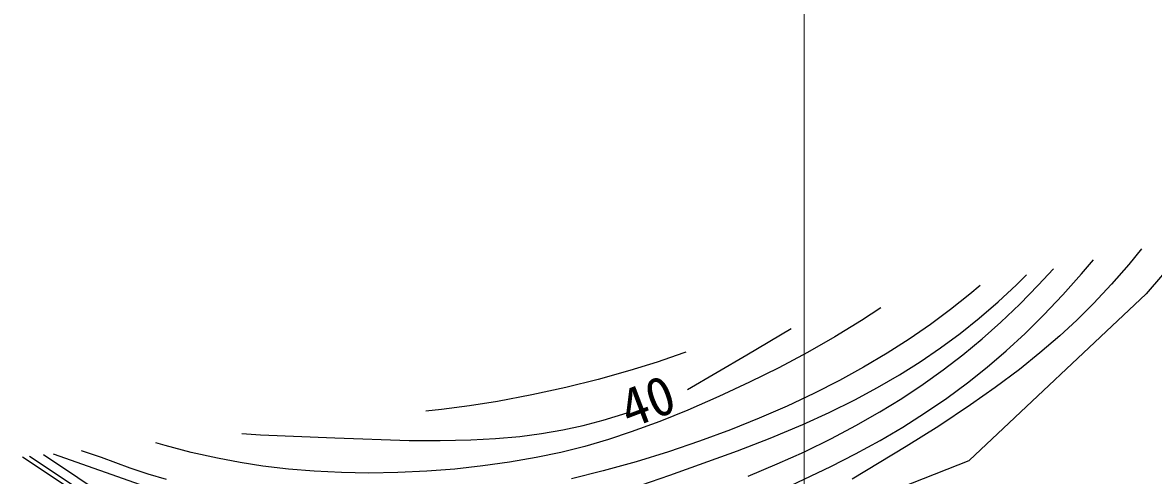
# Model space of a CAD drawing. Units: millimetres, scale not verified. Extents: x 40000 to 680000, y 20000 to 380000.
# Drawn here: x 424417 to 462430, y 302675 to 317914 of the extents above; entities that cross this region are included whole.
import ezdxf
from ezdxf.enums import TextEntityAlignment as Align

# ---------------------------------------------------------------- set-up
doc = ezdxf.new("R2010")
doc.units = ezdxf.units.MM
doc.header["$LTSCALE"] = 1000
doc.layers.add('M-BGD', color=7, linetype='Continuous', lineweight=25)
doc.layers.add('M-STR-HTXT', color=7, linetype='Continuous', lineweight=13)
doc.styles.add('ＭＳ ゴシック', font='')
doc.styles.get('ＭＳ ゴシック').set_extended_font_data('MS Gothic')

msp = doc.modelspace()

# ---------------------------------------------------------------- linework, layer by layer
at = {"layer": 'M-BGD'}
for p, q in [((463830, 310711), (462185, 308790)), ((462026, 310300), (461601, 309778)), ((460015, 309458), (460413, 309934)), ((458559, 309073), (459068, 309628)), ((459386, 308751), (460015, 309458)), ((461601, 309778), (461022, 309109)), ((456604, 309068), (456262, 308773)), ((457212, 308519), (457830, 309090)), ((457830, 309090), (458164, 309423)), ((457936, 308437), (458559, 309073)), ((461022, 309109), (460420, 308462)), ((456262, 308773), (455612, 308253)), ((456233, 303172), (462185, 308790)), ((458739, 308068), (459386, 308751)), ((453269, 308310), (452619, 307888)), ((456575, 307970), (457212, 308519)), ((457296, 307827), (457936, 308437)), ((460420, 308462), (459862, 307905)), ((455612, 308253), (454938, 307753)), ((455931, 307455), (456575, 307970)), ((458119, 307456), (458739, 308068)), ((459862, 307905), (459284, 307370)), ((448765, 306732), (450249, 307623)), ((452619, 307888), (451721, 307340)), ((454938, 307753), (454220, 307258)), ((456669, 307270), (457296, 307827)), ((451721, 307340), (450803, 306816)), ((454220, 307258), (453480, 306785)), ((455270, 306964), (455931, 307455)), ((456024, 306736), (456669, 307270)), ((457477, 306865), (458119, 307456)), ((459284, 307370), (458617, 306797)), ((446649, 306795), (445746, 306484)), ((446709, 306819), (446649, 306795)), ((450803, 306816), (449835, 306299)), ((453480, 306785), (452688, 306314)), ((454592, 306499), (455270, 306964)), ((456839, 306318), (457477, 306865)), ((458617, 306797), (457926, 306243)), ((445746, 306484), (444830, 306200)), ((446768, 305567), (448765, 306732)), ((453899, 306061), (454592, 306499)), ((455365, 306226), (456024, 306736)), ((444830, 306200), (443761, 305903)), ((449835, 306299), (448853, 305808)), ((452688, 306314), (451878, 305869)), ((453156, 305629), (453899, 306061)), ((454692, 305742), (455365, 306226)), ((456184, 305796), (456839, 306318)), ((457926, 306243), (457114, 305634)), ((442683, 305634), (441535, 305386)), ((443761, 305903), (442683, 305634)), ((448853, 305808), (447819, 305325)), ((451878, 305869), (451011, 305427)), ((452398, 305223), (453156, 305629)), ((453972, 305263), (454692, 305742)), ((455484, 305278), (456184, 305796)), ((457114, 305634), (456282, 305048)), ((441535, 305386), (440377, 305165)), ((447819, 305325), (446774, 304871)), ((451011, 305427), (450124, 305009)), ((453237, 304811), (453972, 305263)), ((454770, 304787), (455484, 305278)), ((438501, 304888), (437974, 304833)), ((439444, 305012), (438501, 304888)), ((440377, 305165), (439444, 305012)), ((446774, 304871), (445833, 304492)), ((450124, 305009), (449176, 304597)), ((451527, 304793), (452398, 305223)), ((456282, 305048), (455214, 304337)), ((443261, 304359), (443932, 304537)), ((443932, 304537), (444336, 304655)), ((444336, 304655), (444743, 304777)), ((445833, 304492), (444880, 304141)), ((449176, 304597), (448211, 304209)), ((450642, 304390), (451527, 304793)), ((452430, 304351), (453237, 304811)), ((454012, 304303), (454770, 304787)), ((441859, 304084), (442583, 304210)), ((442583, 304210), (443261, 304359)), ((444880, 304141), (444108, 303882)), ((448211, 304209), (447177, 303828)), ((449551, 303930), (450642, 304390)), ((451608, 303916), (452430, 304351)), ((453244, 303847), (454012, 304303)), ((455214, 304337), (454121, 303647)), ((429209, 303680), (428894, 303773)), ((431787, 304087), (432414, 304044)), ((432414, 304044), (434913, 303935)), ((434913, 303935), (437414, 303853)), ((437414, 303853), (438453, 303845)), ((438453, 303845), (439490, 303867)), ((439490, 303867), (440313, 303913)), ((440313, 303913), (441135, 303989)), ((441135, 303989), (441859, 304084)), ((444108, 303882), (443322, 303651)), ((447177, 303828), (446128, 303473)), ((448452, 303500), (449551, 303930)), ((450703, 303474), (451608, 303916)), ((452421, 303397), (453244, 303847)), ((431230, 299303), (425116, 303364)), ((425441, 303399), (432966, 300758)), ((427069, 303278), (426402, 303503)), ((430084, 303451), (429209, 303680)), ((430967, 303250), (430084, 303451)), ((442507, 303449), (441685, 303277)), ((443322, 303651), (442507, 303449)), ((446128, 303473), (445038, 303136)), ((446174, 302682), (448452, 303500)), ((449786, 303059), (450703, 303474)), ((451587, 302974), (452421, 303397)), ((454121, 303647), (452306, 302547)), ((430938, 298957), (424417, 303288)), ((431035, 299072), (424650, 303313)), ((428032, 302920), (427069, 303278)), ((431729, 303104), (430967, 303250)), ((432490, 302988), (431729, 303104)), ((433354, 302886), (432490, 302988)), ((439885, 302993), (438947, 302890)), ((440788, 303120), (439885, 302993)), ((441685, 303277), (440788, 303120)), ((445038, 303136), (443938, 302827)), ((448808, 302650), (449786, 303059)), ((449593, 300566), (456233, 303172)), ((450239, 302341), (451587, 302974)), ((428638, 302714), (428032, 302920)), ((429253, 302538), (428638, 302714)), ((434222, 302815), (433354, 302886)), ((435137, 302770), (434222, 302815)), ((436054, 302756), (435137, 302770)), ((437028, 302771), (436054, 302756)), ((438001, 302817), (437028, 302771)), ((438947, 302890), (438001, 302817)), ((443938, 302827), (442874, 302561)), ((443899, 301897), (446174, 302682))]:
    msp.add_line(p, q, dxfattribs=at)
at = {"layer": 'M-STR-HTXT'}
msp.add_line((450692, 343304), (450692, 297496), dxfattribs=at)

# ---------------------------------------------------------------- texts
at = {"layer": 'M-BGD', "style": 'ＭＳ ゴシック'}
msp.add_text('40', height=1320, rotation=20.8, dxfattribs=at).set_placement((444957, 303868), align=Align.BOTTOM_LEFT)

doc.saveas('drawing.dxf')
